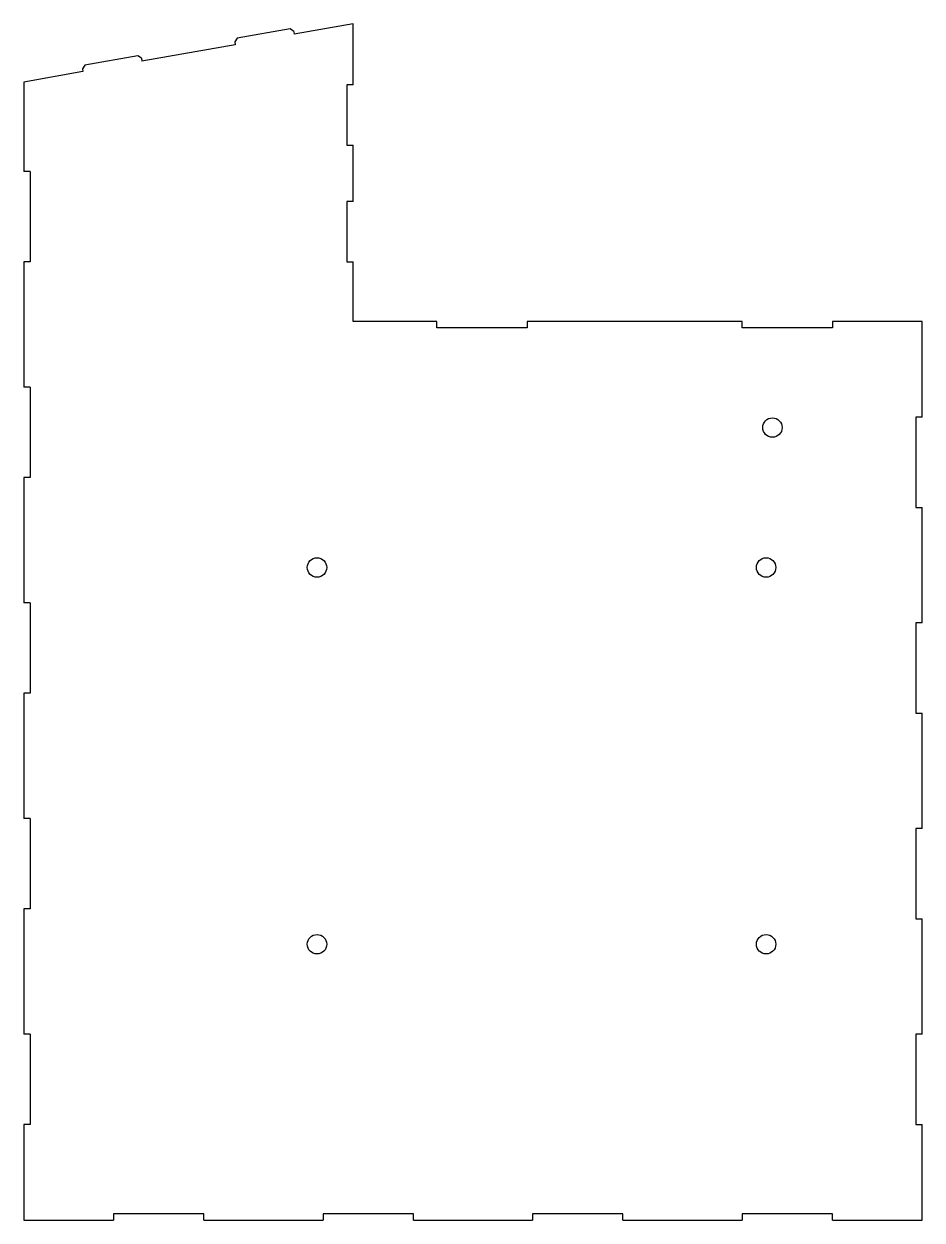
# Model space of a CAD drawing. Extents: x 207 to 507, y 168 to 567.
import ezdxf

# ---------------------------------------------------------------- set-up
doc = ezdxf.new("R2010")
doc.units = 0
doc.linetypes.add('SLD-CONTINUA', pattern=[0])
doc.layers.get('0').update_dxf_attribs({"linetype": 'CONTINUOUS'})

msp = doc.modelspace()

# ---------------------------------------------------------------- linework, layer by layer
at = {"color": 7, "linetype": 'SLD-CONTINUA'}
for p, q in [((296.28, 565.43), (278.55, 562.3)), ((297.44, 564.61), (296.28, 565.43)), ((297.44, 564.61), (297.61, 563.63)), ((317.31, 567.1), (297.61, 563.63)), ((317.31, 546.81), (317.31, 567.1)), ((277.92, 560.16), (246.7, 554.65)), ((278.55, 562.3), (277.74, 561.14)), ((277.74, 561.14), (277.92, 560.16)), ((245.37, 556.45), (227.64, 553.32)), ((246.53, 555.64), (245.37, 556.45)), ((246.53, 555.64), (246.7, 554.65)), ((227, 551.18), (207.31, 547.71)), ((227.64, 553.32), (226.83, 552.16)), ((226.83, 552.16), (227, 551.18)), ((207.31, 547.71), (207.31, 517.81)), ((317.31, 546.81), (315.21, 546.81)), ((315.21, 546.81), (315.21, 526.61)), ((315.21, 526.61), (317.31, 526.61)), ((317.31, 507.81), (317.31, 526.61)), ((209.41, 517.81), (207.31, 517.81)), ((209.41, 517.81), (209.41, 487.61)), ((317.31, 507.81), (315.21, 507.81)), ((315.21, 507.81), (315.21, 487.61)), ((207.31, 487.61), (207.31, 445.81)), ((209.41, 487.61), (207.31, 487.61)), ((315.21, 487.61), (317.31, 487.61)), ((317.31, 467.71), (317.31, 487.61)), ((345.21, 467.71), (317.31, 467.71)), ((345.21, 465.61), (345.21, 467.71)), ((375.41, 467.71), (375.41, 465.61)), ((447.21, 467.71), (375.41, 467.71)), ((447.21, 465.61), (447.21, 467.71)), ((477.41, 467.71), (477.41, 465.61)), ((507.31, 467.71), (477.41, 467.71)), ((507.31, 435.81), (507.31, 467.71)), ((375.41, 465.61), (345.21, 465.61)), ((477.41, 465.61), (447.21, 465.61)), ((209.41, 445.81), (207.31, 445.81)), ((209.41, 445.81), (209.41, 415.61)), ((507.31, 435.81), (505.21, 435.81)), ((505.21, 435.81), (505.21, 405.61)), ((207.31, 415.61), (207.31, 373.81)), ((209.41, 415.61), (207.31, 415.61)), ((505.21, 405.61), (507.31, 405.61)), ((507.31, 367.14), (507.31, 405.61)), ((209.41, 373.81), (207.31, 373.81)), ((209.41, 373.81), (209.41, 343.61)), ((507.31, 367.14), (505.21, 367.14)), ((505.21, 367.14), (505.21, 336.94)), ((207.31, 343.61), (207.31, 301.81)), ((209.41, 343.61), (207.31, 343.61)), ((505.21, 336.94), (507.31, 336.94)), ((507.31, 298.47), (507.31, 336.94)), ((209.41, 301.81), (207.31, 301.81)), ((209.41, 301.81), (209.41, 271.61)), ((507.31, 298.47), (505.21, 298.47)), ((505.21, 298.47), (505.21, 268.27)), ((207.31, 271.61), (207.31, 229.81)), ((209.41, 271.61), (207.31, 271.61)), ((505.21, 268.27), (507.31, 268.27)), ((507.31, 229.81), (507.31, 268.27)), ((209.41, 229.81), (207.31, 229.81)), ((209.41, 229.81), (209.41, 199.61)), ((507.31, 229.81), (505.21, 229.81)), ((505.21, 229.81), (505.21, 199.61)), ((207.31, 199.61), (207.31, 167.71)), ((209.41, 199.61), (207.31, 199.61)), ((505.21, 199.61), (507.31, 199.61)), ((507.31, 167.71), (507.31, 199.61)), ((267.41, 169.81), (237.21, 169.81)), ((237.21, 169.81), (237.21, 167.71)), ((267.41, 167.71), (267.41, 169.81)), ((337.41, 169.81), (307.21, 169.81)), ((307.21, 169.81), (307.21, 167.71)), ((337.41, 167.71), (337.41, 169.81)), ((407.41, 169.81), (377.21, 169.81)), ((377.21, 169.81), (377.21, 167.71)), ((407.41, 167.71), (407.41, 169.81)), ((477.41, 169.81), (447.21, 169.81)), ((447.21, 169.81), (447.21, 167.71)), ((477.41, 167.71), (477.41, 169.81)), ((207.31, 167.71), (237.21, 167.71)), ((267.41, 167.71), (307.21, 167.71)), ((337.41, 167.71), (377.21, 167.71)), ((407.41, 167.71), (447.21, 167.71)), ((477.41, 167.71), (507.31, 167.71))]:
    msp.add_line(p, q, dxfattribs=at)
for centre in [(457.32, 432.33), (305.21, 385.61), (455.21, 385.61), (305.21, 259.81), (455.21, 259.81)]:
    msp.add_circle(centre, 3.25, dxfattribs=at)

doc.saveas('drawing.dxf')
